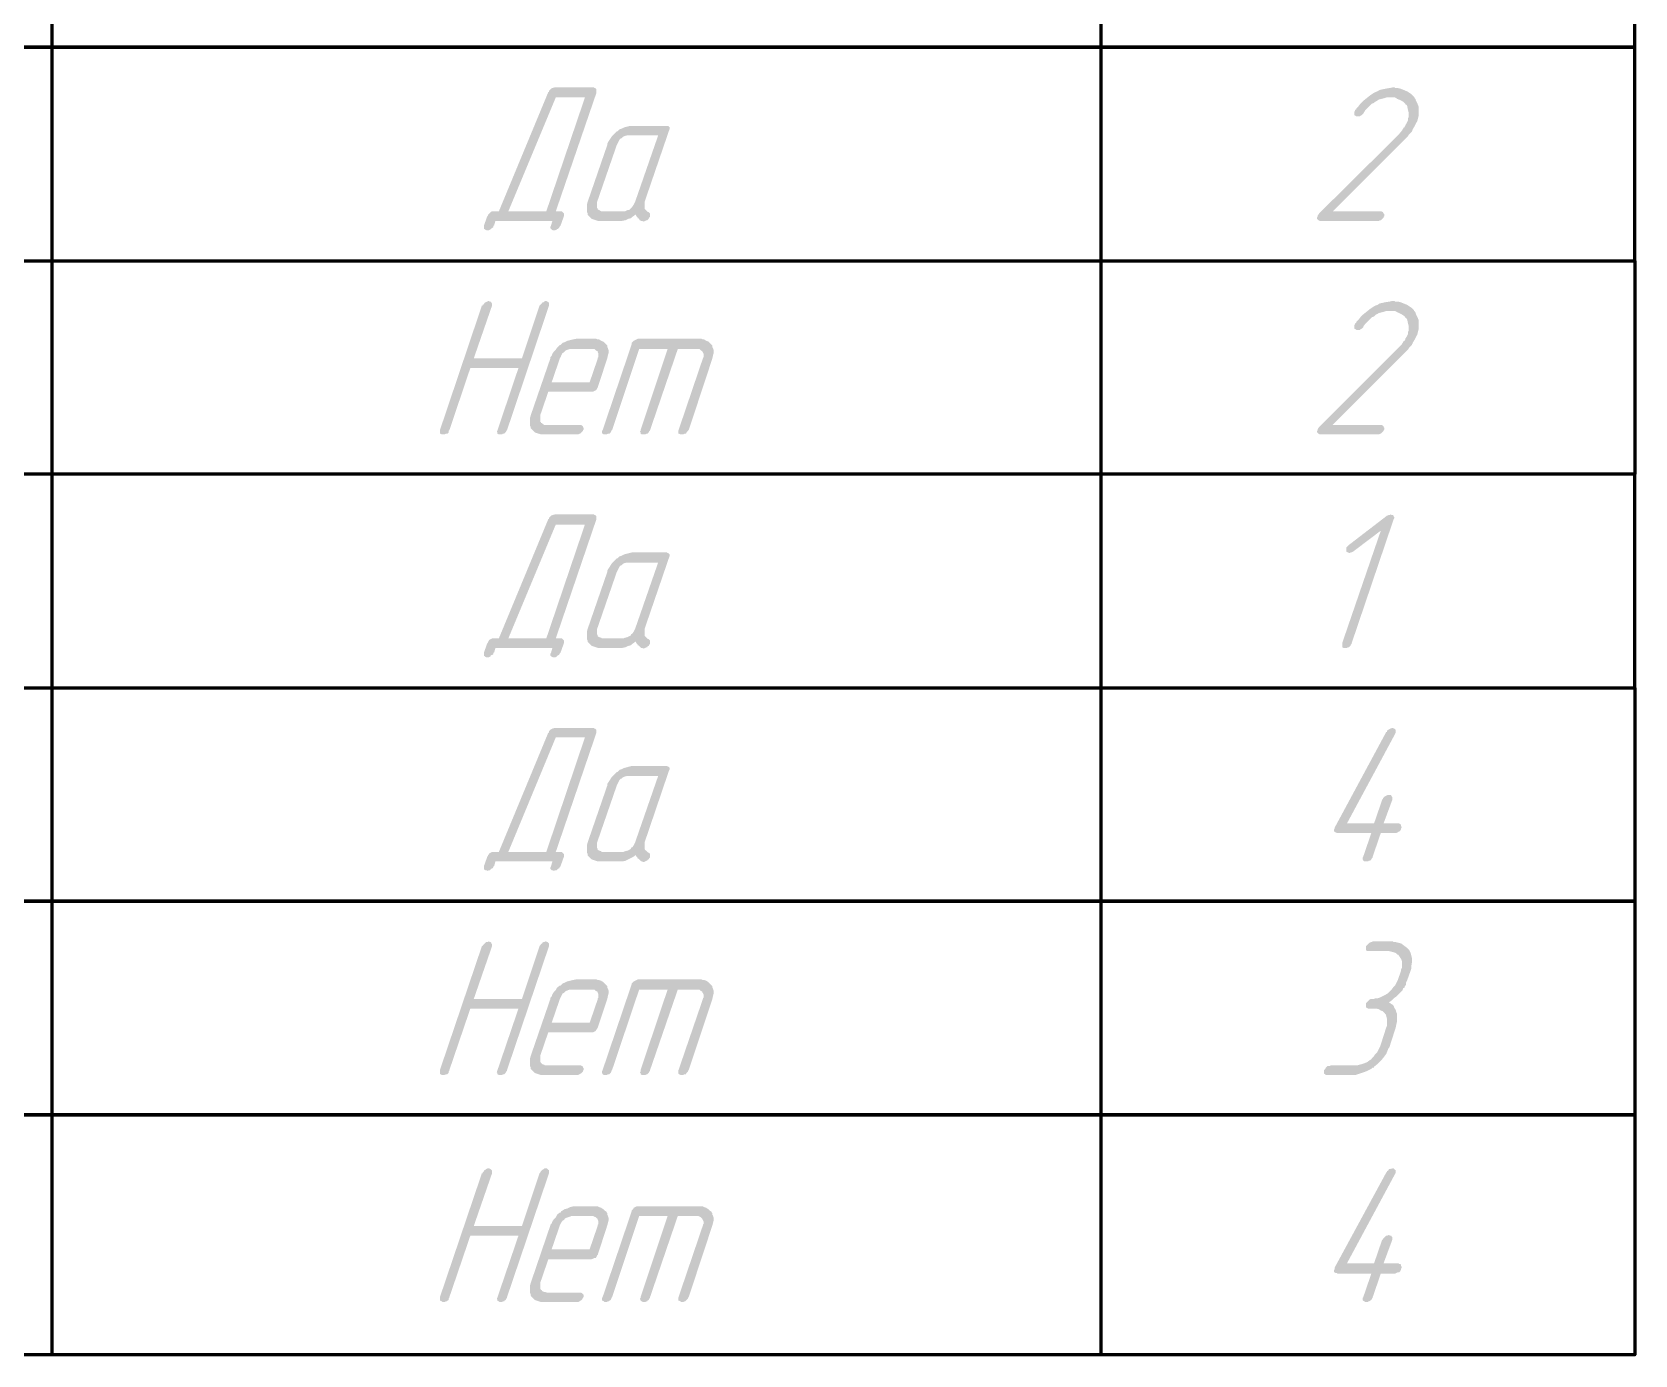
# Model space of a CAD drawing. Extents: x 260 to 1101, y 70 to 664.
# Drawn here: x 485.6 to 545.7, y 198.8 to 248.4 of the extents above; entities that cross this region are included whole.
import ezdxf

# ---------------------------------------------------------------- set-up
doc = ezdxf.new("R2010")
doc.units = 0
doc.header["$MEASUREMENT"] = 0
doc.layers.add('PDF _Геометрия', color=7, linetype='CONTINUOUS')
doc.layers.add('PDF _Сплошная заливка', color=7, linetype='CONTINUOUS')

msp = doc.modelspace()

# ---------------------------------------------------------------- hatches: boundary and pattern name
at = {"layer": 'PDF _Сплошная заливка', "transparency": 33554559}
h = msp.add_hatch(color=256, dxfattribs=at)
h.paths.add_polyline_path([(506.36, 245.907), (505.268, 245.907), (503.489, 241.639), (504.912, 241.639)], flags=0)
h.paths.add_polyline_path([(506.716, 246.262), (506.741, 246.262), (506.767, 246.237), (506.792, 246.211), (506.792, 246.16), (506.792, 246.084), (505.268, 241.639), (505.471, 241.639), (505.496, 241.639), (505.522, 241.614), (505.547, 241.589), (505.573, 241.563), (505.573, 241.512), (505.573, 241.461), (505.446, 241.106), (505.446, 241.106), (505.42, 241.08), (505.395, 241.03), (505.344, 240.979), (505.319, 240.979), (505.293, 240.953), (505.242, 240.928), (505.191, 240.928), (505.191, 240.928), (505.166, 240.928), (505.115, 240.953), (505.09, 240.979), (505.09, 240.979), (505.064, 241.004), (505.064, 241.055), (505.09, 241.106), (505.141, 241.284), (503.007, 241.284), (502.956, 241.106), (502.93, 241.106), (502.93, 241.055), (502.905, 241.03), (502.829, 240.979), (502.829, 240.979), (502.803, 240.953), (502.753, 240.928), (502.702, 240.928), (502.702, 240.928), (502.676, 240.928), (502.626, 240.953), (502.6, 240.979), (502.575, 240.979), (502.575, 241.004), (502.575, 241.055), (502.575, 241.106), (502.702, 241.461), (502.702, 241.461), (502.727, 241.487), (502.727, 241.512), (502.753, 241.538), (502.778, 241.563), (502.829, 241.614), (502.88, 241.639), (502.956, 241.639), (503.134, 241.639), (504.988, 246.11), (504.988, 246.11), (505.014, 246.11), (505.014, 246.16), (505.039, 246.186), (505.09, 246.237), (505.141, 246.262), (505.242, 246.288), (506.69, 246.288)], flags=0)
for points in [[(536.719, 246.262), (536.77, 246.262), (536.82, 246.262), (536.922, 246.237), (537.049, 246.186), (537.176, 246.135), (537.329, 246.033), (537.379, 245.983), (537.43, 245.932), (537.43, 245.907), (537.456, 245.907), (537.456, 245.881), (537.481, 245.856), (537.506, 245.779), (537.557, 245.678), (537.608, 245.551), (537.608, 245.398), (537.608, 245.322), (537.608, 245.246), (537.582, 245.145), (537.557, 245.043), (537.557, 245.043), (537.557, 245.018), (537.532, 244.992), (537.506, 244.941), (537.481, 244.89), (537.456, 244.84), (537.379, 244.713), (537.379, 244.687), (537.354, 244.662), (537.354, 244.637), (537.303, 244.586), (537.252, 244.535), (537.201, 244.459), (537.151, 244.408), (537.074, 244.332), (534.382, 241.639), (536.185, 241.639), (536.211, 241.639), (536.261, 241.614), (536.287, 241.563), (536.287, 241.563), (536.312, 241.538), (536.312, 241.512), (536.312, 241.461), (536.287, 241.436), (536.287, 241.411), (536.261, 241.385), (536.211, 241.335), (536.185, 241.309), (536.16, 241.309), (536.109, 241.284), (536.058, 241.284), (533.924, 241.284), (533.899, 241.284), (533.848, 241.309), (533.823, 241.335), (533.823, 241.335), (533.797, 241.36), (533.797, 241.411), (533.823, 241.461), (533.823, 241.461), (533.823, 241.487), (533.873, 241.563), (536.846, 244.509), (536.973, 244.662), (537.049, 244.789), (537.074, 244.789), (537.074, 244.814), (537.1, 244.84), (537.1, 244.865), (537.151, 244.941), (537.201, 245.043), (537.201, 245.043), (537.201, 245.068), (537.201, 245.119), (537.227, 245.17), (537.227, 245.246), (537.227, 245.348), (537.201, 245.449), (537.176, 245.576), (537.151, 245.627), (537.1, 245.652), (537.1, 245.678), (537.1, 245.678), (537.074, 245.703), (537.049, 245.729), (536.973, 245.779), (536.871, 245.83), (536.846, 245.83), (536.846, 245.856), (536.795, 245.856), (536.77, 245.881), (536.719, 245.907), (536.668, 245.907), (536.541, 245.907), (536.49, 245.907), (536.439, 245.907), (536.388, 245.907), (536.312, 245.881), (536.211, 245.856), (536.109, 245.83), (536.033, 245.779), (536.007, 245.754), (535.982, 245.754), (535.931, 245.703), (535.855, 245.678), (535.779, 245.602), (535.703, 245.526), (535.601, 245.424), (535.525, 245.297), (535.525, 245.297), (535.499, 245.271), (535.474, 245.246), (535.423, 245.221), (535.423, 245.221), (535.398, 245.195), (535.372, 245.195), (535.322, 245.195), (535.322, 245.195), (535.271, 245.195), (535.245, 245.221), (535.195, 245.246), (535.195, 245.246), (535.195, 245.271), (535.195, 245.297), (535.195, 245.373), (535.22, 245.424), (535.22, 245.449), (535.245, 245.449), (535.271, 245.475), (535.271, 245.5), (535.347, 245.576), (535.423, 245.678), (535.525, 245.779), (535.652, 245.881), (535.779, 245.983), (535.931, 246.084), (535.931, 246.084), (535.931, 246.084), (535.982, 246.11), (536.058, 246.135), (536.134, 246.186), (536.236, 246.211), (536.363, 246.237), (536.516, 246.262), (536.643, 246.288), (536.693, 246.288)], [(504.937, 238.261), (504.963, 238.261), (504.988, 238.236), (505.014, 238.21), (505.014, 238.185), (505.014, 238.159), (505.014, 238.109), (503.439, 233.435), (503.439, 233.435), (503.413, 233.41), (503.388, 233.359), (503.337, 233.308), (503.337, 233.308), (503.286, 233.308), (503.261, 233.283), (503.185, 233.283), (503.185, 233.283), (503.159, 233.283), (503.134, 233.283), (503.083, 233.308), (503.083, 233.308), (503.083, 233.359), (503.057, 233.384), (503.083, 233.435), (503.87, 235.772), (502.067, 235.772), (501.279, 233.435), (501.279, 233.435), (501.254, 233.41), (501.254, 233.359), (501.203, 233.308), (501.178, 233.308), (501.152, 233.308), (501.101, 233.283), (501.051, 233.283), (501.051, 233.283), (501.025, 233.283), (501, 233.283), (500.949, 233.308), (500.924, 233.308), (500.924, 233.359), (500.924, 233.384), (500.924, 233.41), (500.924, 233.435), (502.499, 238.109), (502.524, 238.109), (502.524, 238.134), (502.575, 238.159), (502.6, 238.21), (502.626, 238.236), (502.651, 238.236), (502.702, 238.261), (502.753, 238.287), (502.778, 238.287), (502.778, 238.261), (502.829, 238.261), (502.854, 238.236), (502.854, 238.21), (502.88, 238.185), (502.88, 238.159), (502.88, 238.109), (502.194, 236.128), (503.998, 236.128), (504.658, 238.109), (504.658, 238.109), (504.683, 238.134), (504.709, 238.159), (504.76, 238.21), (504.76, 238.236), (504.81, 238.236), (504.836, 238.261), (504.887, 238.287), (504.912, 238.287)], [(536.719, 238.261), (536.77, 238.261), (536.82, 238.261), (536.922, 238.236), (537.049, 238.185), (537.176, 238.134), (537.329, 238.032), (537.379, 237.982), (537.43, 237.931), (537.43, 237.906), (537.456, 237.906), (537.456, 237.88), (537.481, 237.855), (537.506, 237.779), (537.557, 237.677), (537.608, 237.55), (537.608, 237.398), (537.608, 237.321), (537.608, 237.245), (537.582, 237.143), (537.557, 237.042), (537.557, 237.042), (537.557, 237.017), (537.532, 236.991), (537.506, 236.94), (537.481, 236.889), (537.456, 236.839), (537.379, 236.712), (537.379, 236.686), (537.354, 236.661), (537.354, 236.636), (537.303, 236.585), (537.252, 236.534), (537.201, 236.458), (537.151, 236.407), (537.074, 236.331), (534.382, 233.638), (536.185, 233.638), (536.211, 233.638), (536.261, 233.613), (536.287, 233.588), (536.287, 233.562), (536.312, 233.537), (536.312, 233.511), (536.312, 233.46), (536.287, 233.435), (536.287, 233.41), (536.261, 233.384), (536.211, 233.333), (536.185, 233.308), (536.16, 233.308), (536.109, 233.283), (536.058, 233.283), (533.924, 233.283), (533.899, 233.283), (533.848, 233.308), (533.823, 233.333), (533.823, 233.333), (533.797, 233.359), (533.797, 233.41), (533.823, 233.46), (533.823, 233.46), (533.823, 233.486), (533.873, 233.562), (536.846, 236.534), (536.973, 236.661), (537.049, 236.788), (537.074, 236.788), (537.074, 236.813), (537.1, 236.839), (537.1, 236.864), (537.151, 236.94), (537.201, 237.042), (537.201, 237.042), (537.201, 237.067), (537.201, 237.118), (537.227, 237.169), (537.227, 237.245), (537.227, 237.347), (537.201, 237.448), (537.176, 237.575), (537.151, 237.626), (537.1, 237.651), (537.1, 237.677), (537.1, 237.677), (537.074, 237.702), (537.049, 237.728), (536.973, 237.779), (536.871, 237.829), (536.846, 237.829), (536.846, 237.855), (536.795, 237.855), (536.77, 237.88), (536.719, 237.906), (536.668, 237.906), (536.541, 237.906), (536.49, 237.906), (536.439, 237.906), (536.388, 237.906), (536.312, 237.88), (536.211, 237.855), (536.109, 237.829), (536.033, 237.779), (536.007, 237.779), (535.982, 237.753), (535.931, 237.702), (535.855, 237.677), (535.779, 237.601), (535.703, 237.525), (535.601, 237.423), (535.525, 237.321), (535.525, 237.296), (535.499, 237.27), (535.474, 237.245), (535.423, 237.22), (535.423, 237.22), (535.398, 237.194), (535.372, 237.194), (535.322, 237.194), (535.322, 237.194), (535.271, 237.194), (535.245, 237.22), (535.195, 237.245), (535.195, 237.245), (535.195, 237.27), (535.195, 237.321), (535.195, 237.372), (535.22, 237.423), (535.22, 237.448), (535.245, 237.448), (535.271, 237.474), (535.271, 237.499), (535.347, 237.575), (535.423, 237.677), (535.525, 237.779), (535.652, 237.88), (535.779, 237.982), (535.931, 238.083), (535.931, 238.083), (535.931, 238.083), (535.982, 238.109), (536.058, 238.134), (536.134, 238.185), (536.236, 238.21), (536.363, 238.236), (536.516, 238.261), (536.643, 238.287), (536.693, 238.287)], [(510.78, 236.839), (510.831, 236.839), (510.908, 236.788), (510.984, 236.762), (511.035, 236.712), (511.111, 236.636), (511.111, 236.636), (511.136, 236.61), (511.136, 236.559), (511.162, 236.509), (511.187, 236.432), (511.187, 236.331), (511.162, 236.255), (511.136, 236.128), (510.247, 233.435), (510.222, 233.435), (510.222, 233.41), (510.171, 233.359), (510.145, 233.308), (510.12, 233.308), (510.095, 233.308), (510.044, 233.283), (509.993, 233.283), (509.993, 233.283), (509.968, 233.283), (509.942, 233.283), (509.891, 233.308), (509.866, 233.308), (509.866, 233.359), (509.866, 233.384), (509.866, 233.41), (509.866, 233.435), (510.78, 236.128), (510.78, 236.128), (510.78, 236.153), (510.806, 236.178), (510.806, 236.229), (510.806, 236.305), (510.78, 236.356), (510.755, 236.381), (510.755, 236.407), (510.755, 236.407), (510.704, 236.432), (510.654, 236.483), (510.603, 236.483), (510.552, 236.483), (509.841, 236.483), (508.799, 233.435), (508.799, 233.435), (508.774, 233.41), (508.748, 233.359), (508.697, 233.308), (508.697, 233.308), (508.672, 233.308), (508.621, 233.283), (508.57, 233.283), (508.545, 233.283), (508.545, 233.283), (508.494, 233.283), (508.443, 233.308), (508.443, 233.308), (508.443, 233.359), (508.418, 233.384), (508.443, 233.41), (508.443, 233.435), (509.459, 236.483), (508.393, 236.483), (507.376, 233.435), (507.351, 233.435), (507.351, 233.41), (507.325, 233.359), (507.275, 233.308), (507.249, 233.308), (507.224, 233.308), (507.173, 233.283), (507.122, 233.283), (507.122, 233.283), (507.097, 233.283), (507.072, 233.283), (507.021, 233.308), (507.021, 233.308), (506.995, 233.359), (506.995, 233.384), (506.995, 233.41), (507.021, 233.435), (508.113, 236.661), (508.113, 236.686), (508.113, 236.712), (508.138, 236.737), (508.164, 236.762), (508.189, 236.788), (508.24, 236.813), (508.291, 236.839), (508.342, 236.864), (510.73, 236.864)], [(536.592, 230.26), (536.643, 230.26), (536.668, 230.235), (536.668, 230.209), (536.693, 230.184), (536.693, 230.159), (536.668, 230.108), (535.093, 225.46), (535.093, 225.434), (535.067, 225.409), (535.042, 225.358), (534.991, 225.307), (534.991, 225.307), (534.966, 225.307), (534.915, 225.282), (534.864, 225.282), (534.839, 225.282), (534.839, 225.282), (534.788, 225.282), (534.737, 225.307), (534.737, 225.332), (534.737, 225.358), (534.737, 225.383), (534.737, 225.409), (534.737, 225.46), (536.185, 229.676), (535.144, 228.889), (535.144, 228.889), (535.093, 228.863), (535.067, 228.863), (535.017, 228.838), (534.991, 228.838), (534.966, 228.863), (534.94, 228.863), (534.89, 228.889), (534.89, 228.914), (534.89, 228.939), (534.89, 228.965), (534.89, 229.016), (534.89, 229.041), (534.915, 229.066), (534.94, 229.092), (534.991, 229.142), (536.414, 230.235), (536.439, 230.235), (536.465, 230.26), (536.516, 230.26), (536.566, 230.286), (536.566, 230.286)], [(536.668, 222.259), (536.693, 222.259), (536.719, 222.234), (536.744, 222.208), (536.744, 222.183), (536.744, 222.158), (536.744, 222.107), (536.719, 222.056), (534.915, 218.703), (535.931, 218.703), (536.236, 219.592), (536.261, 219.618), (536.261, 219.643), (536.287, 219.668), (536.338, 219.719), (536.338, 219.719), (536.388, 219.745), (536.439, 219.77), (536.49, 219.77), (536.49, 219.77), (536.516, 219.77), (536.566, 219.77), (536.592, 219.719), (536.592, 219.719), (536.617, 219.694), (536.617, 219.643), (536.617, 219.592), (536.287, 218.703), (536.846, 218.703), (536.871, 218.703), (536.922, 218.678), (536.947, 218.652), (536.947, 218.652), (536.947, 218.601), (536.973, 218.576), (536.947, 218.525), (536.947, 218.525), (536.947, 218.5), (536.922, 218.449), (536.871, 218.398), (536.846, 218.398), (536.82, 218.373), (536.77, 218.348), (536.719, 218.348), (536.185, 218.348), (535.88, 217.459), (535.88, 217.433), (535.855, 217.408), (535.83, 217.357), (535.779, 217.306), (535.753, 217.306), (535.728, 217.306), (535.703, 217.281), (535.626, 217.281), (535.626, 217.281), (535.601, 217.281), (535.576, 217.281), (535.525, 217.306), (535.525, 217.331), (535.499, 217.357), (535.499, 217.382), (535.499, 217.408), (535.525, 217.459), (535.83, 218.348), (534.559, 218.348), (534.534, 218.348), (534.483, 218.373), (534.458, 218.398), (534.432, 218.398), (534.432, 218.424), (534.432, 218.475), (534.458, 218.525), (534.458, 218.551), (536.388, 222.132), (536.414, 222.132), (536.414, 222.183), (536.465, 222.208), (536.49, 222.234), (536.617, 222.285), (536.643, 222.285)], [(504.937, 214.258), (504.963, 214.258), (504.988, 214.233), (505.014, 214.207), (505.014, 214.182), (505.014, 214.157), (505.014, 214.106), (503.439, 209.458), (503.439, 209.432), (503.413, 209.407), (503.388, 209.356), (503.337, 209.305), (503.337, 209.305), (503.286, 209.305), (503.261, 209.28), (503.185, 209.28), (503.185, 209.28), (503.159, 209.28), (503.134, 209.28), (503.083, 209.305), (503.083, 209.331), (503.083, 209.356), (503.057, 209.381), (503.083, 209.458), (503.87, 211.769), (502.067, 211.769), (501.279, 209.458), (501.279, 209.432), (501.254, 209.407), (501.254, 209.356), (501.203, 209.305), (501.178, 209.305), (501.152, 209.305), (501.101, 209.28), (501.051, 209.28), (501.051, 209.28), (501.025, 209.28), (501, 209.28), (500.949, 209.305), (500.924, 209.331), (500.924, 209.356), (500.924, 209.381), (500.924, 209.407), (500.924, 209.458), (502.499, 214.106), (502.524, 214.106), (502.524, 214.131), (502.575, 214.182), (502.6, 214.207), (502.626, 214.233), (502.651, 214.258), (502.702, 214.258), (502.753, 214.283), (502.778, 214.283), (502.778, 214.258), (502.829, 214.258), (502.854, 214.233), (502.854, 214.207), (502.88, 214.182), (502.88, 214.157), (502.88, 214.106), (502.194, 212.125), (503.998, 212.125), (504.658, 214.106), (504.658, 214.106), (504.683, 214.131), (504.709, 214.182), (504.76, 214.207), (504.76, 214.233), (504.81, 214.258), (504.836, 214.258), (504.887, 214.283), (504.912, 214.283)], [(536.668, 214.258), (536.744, 214.258), (536.846, 214.233), (536.947, 214.207), (537.049, 214.131), (537.151, 214.055), (537.252, 213.953), (537.252, 213.953), (537.278, 213.902), (537.303, 213.852), (537.329, 213.75), (537.354, 213.649), (537.354, 213.521), (537.329, 213.369), (537.329, 213.268), (537.303, 213.191), (537.176, 212.836), (537.125, 212.734), (537.125, 212.658), (537.074, 212.582), (537.074, 212.582), (537.074, 212.556), (537.024, 212.531), (536.998, 212.455), (536.922, 212.379), (536.922, 212.379), (536.897, 212.353), (536.846, 212.302), (536.795, 212.251), (536.744, 212.201), (536.668, 212.15), (536.592, 212.074), (536.49, 211.998), (536.49, 211.998), (536.541, 211.972), (536.566, 211.947), (536.617, 211.921), (536.668, 211.871), (536.693, 211.794), (536.744, 211.718), (536.77, 211.617), (536.77, 211.617), (536.795, 211.566), (536.795, 211.515), (536.795, 211.464), (536.795, 211.362), (536.795, 211.286), (536.77, 211.185), (536.744, 211.058), (536.516, 210.347), (536.516, 210.321), (536.49, 210.321), (536.49, 210.296), (536.465, 210.27), (536.439, 210.194), (536.388, 210.067), (536.312, 209.966), (536.211, 209.839), (536.084, 209.711), (535.931, 209.585), (535.931, 209.585), (535.931, 209.559), (535.88, 209.559), (535.855, 209.534), (535.83, 209.508), (535.779, 209.483), (535.677, 209.432), (535.55, 209.381), (535.398, 209.331), (535.245, 209.28), (535.067, 209.28), (534.153, 209.28), (534.127, 209.28), (534.102, 209.305), (534.051, 209.331), (534.051, 209.331), (534.051, 209.356), (534.051, 209.407), (534.051, 209.458), (534.051, 209.458), (534.077, 209.483), (534.102, 209.508), (534.127, 209.559), (534.153, 209.585), (534.178, 209.61), (534.255, 209.61), (534.305, 209.635), (535.245, 209.635), (535.296, 209.635), (535.372, 209.661), (535.474, 209.686), (535.55, 209.711), (535.677, 209.762), (535.779, 209.839), (535.779, 209.839), (535.83, 209.864), (535.855, 209.915), (535.931, 209.991), (535.982, 210.067), (536.058, 210.143), (536.109, 210.245), (536.16, 210.347), (536.388, 211.058), (536.388, 211.083), (536.414, 211.109), (536.414, 211.159), (536.414, 211.236), (536.414, 211.312), (536.414, 211.388), (536.388, 211.49), (536.363, 211.566), (536.338, 211.566), (536.338, 211.591), (536.287, 211.642), (536.261, 211.667), (536.185, 211.693), (536.109, 211.743), (536.007, 211.769), (535.906, 211.769), (535.728, 211.769), (535.703, 211.769), (535.652, 211.794), (535.626, 211.82), (535.626, 211.82), (535.626, 211.845), (535.626, 211.896), (535.626, 211.947), (535.626, 211.972), (535.626, 211.972), (535.677, 212.023), (535.703, 212.048), (535.728, 212.074), (535.753, 212.099), (535.804, 212.125), (535.855, 212.125), (535.906, 212.125), (535.982, 212.15), (536.058, 212.15), (536.134, 212.175), (536.236, 212.226), (536.338, 212.277), (536.439, 212.328), (536.465, 212.353), (536.49, 212.379), (536.541, 212.429), (536.592, 212.48), (536.643, 212.556), (536.719, 212.632), (536.77, 212.734), (536.82, 212.836), (536.947, 213.191), (536.947, 213.217), (536.947, 213.242), (536.973, 213.293), (536.973, 213.369), (536.973, 213.445), (536.973, 213.547), (536.947, 213.623), (536.897, 213.699), (536.897, 213.725), (536.871, 213.725), (536.846, 213.776), (536.795, 213.801), (536.744, 213.852), (536.668, 213.877), (536.566, 213.902), (536.465, 213.928), (535.753, 213.928), (535.703, 213.928), (535.677, 213.928), (535.626, 213.953), (535.626, 213.979), (535.626, 214.004), (535.626, 214.055), (535.626, 214.106), (535.626, 214.106), (535.652, 214.131), (535.677, 214.157), (535.728, 214.207), (535.728, 214.207), (535.753, 214.233), (535.83, 214.258), (535.88, 214.283), (536.643, 214.283)], [(510.78, 212.836), (510.831, 212.836), (510.908, 212.81), (510.984, 212.76), (511.035, 212.709), (511.111, 212.632), (511.111, 212.632), (511.136, 212.607), (511.136, 212.556), (511.162, 212.506), (511.187, 212.429), (511.187, 212.353), (511.162, 212.251), (511.136, 212.125), (510.247, 209.458), (510.222, 209.432), (510.222, 209.407), (510.171, 209.356), (510.145, 209.305), (510.12, 209.305), (510.095, 209.305), (510.044, 209.28), (509.993, 209.28), (509.993, 209.28), (509.968, 209.28), (509.942, 209.28), (509.891, 209.305), (509.866, 209.331), (509.866, 209.356), (509.866, 209.381), (509.866, 209.407), (509.866, 209.458), (510.78, 212.125), (510.78, 212.15), (510.78, 212.15), (510.806, 212.175), (510.806, 212.226), (510.806, 212.302), (510.78, 212.353), (510.755, 212.379), (510.755, 212.404), (510.755, 212.404), (510.704, 212.429), (510.654, 212.48), (510.603, 212.48), (510.552, 212.48), (509.841, 212.48), (508.799, 209.458), (508.799, 209.432), (508.774, 209.407), (508.748, 209.356), (508.697, 209.305), (508.697, 209.305), (508.672, 209.305), (508.621, 209.28), (508.57, 209.28), (508.545, 209.28), (508.545, 209.28), (508.494, 209.28), (508.443, 209.305), (508.443, 209.331), (508.443, 209.356), (508.418, 209.381), (508.443, 209.407), (508.443, 209.458), (509.459, 212.48), (508.393, 212.48), (507.376, 209.458), (507.351, 209.432), (507.351, 209.407), (507.325, 209.356), (507.275, 209.305), (507.249, 209.305), (507.224, 209.305), (507.173, 209.28), (507.122, 209.28), (507.122, 209.28), (507.097, 209.28), (507.072, 209.28), (507.021, 209.305), (507.021, 209.331), (506.995, 209.356), (506.995, 209.381), (506.995, 209.407), (507.021, 209.458), (508.113, 212.683), (508.113, 212.683), (508.113, 212.709), (508.138, 212.734), (508.164, 212.76), (508.189, 212.785), (508.24, 212.81), (508.291, 212.836), (508.342, 212.861), (510.73, 212.861)], [(504.937, 205.775), (504.963, 205.749), (504.988, 205.724), (505.014, 205.724), (505.014, 205.698), (505.014, 205.648), (505.014, 205.597), (503.439, 200.949), (503.439, 200.923), (503.413, 200.898), (503.388, 200.847), (503.337, 200.821), (503.337, 200.796), (503.286, 200.796), (503.261, 200.771), (503.185, 200.771), (503.185, 200.771), (503.159, 200.771), (503.134, 200.796), (503.083, 200.821), (503.083, 200.821), (503.083, 200.847), (503.057, 200.898), (503.083, 200.949), (503.87, 203.26), (502.067, 203.26), (501.279, 200.949), (501.279, 200.923), (501.254, 200.898), (501.254, 200.847), (501.203, 200.821), (501.178, 200.796), (501.152, 200.796), (501.101, 200.771), (501.051, 200.771), (501.051, 200.771), (501.025, 200.771), (501, 200.796), (500.949, 200.821), (500.924, 200.821), (500.924, 200.847), (500.924, 200.898), (500.924, 200.923), (500.924, 200.949), (502.499, 205.597), (502.524, 205.597), (502.524, 205.622), (502.575, 205.673), (502.6, 205.724), (502.626, 205.724), (502.651, 205.749), (502.702, 205.775), (502.753, 205.775), (502.778, 205.775), (502.778, 205.775), (502.829, 205.749), (502.854, 205.724), (502.854, 205.724), (502.88, 205.698), (502.88, 205.648), (502.88, 205.597), (502.194, 203.616), (503.998, 203.616), (504.658, 205.597), (504.658, 205.597), (504.683, 205.622), (504.709, 205.673), (504.76, 205.724), (504.76, 205.724), (504.81, 205.749), (504.836, 205.775), (504.887, 205.775), (504.912, 205.775)], [(536.668, 205.775), (536.693, 205.749), (536.719, 205.724), (536.744, 205.724), (536.744, 205.698), (536.744, 205.648), (536.744, 205.597), (536.719, 205.571), (534.915, 202.219), (535.931, 202.219), (536.236, 203.108), (536.261, 203.108), (536.261, 203.133), (536.287, 203.158), (536.338, 203.209), (536.338, 203.209), (536.388, 203.26), (536.439, 203.26), (536.49, 203.285), (536.49, 203.285), (536.516, 203.26), (536.566, 203.26), (536.592, 203.235), (536.592, 203.209), (536.617, 203.209), (536.617, 203.158), (536.617, 203.108), (536.287, 202.219), (536.846, 202.219), (536.871, 202.193), (536.922, 202.193), (536.947, 202.142), (536.947, 202.142), (536.947, 202.117), (536.973, 202.066), (536.947, 202.015), (536.947, 202.015), (536.947, 201.99), (536.922, 201.939), (536.871, 201.888), (536.846, 201.888), (536.82, 201.888), (536.77, 201.863), (536.719, 201.838), (536.185, 201.838), (535.88, 200.949), (535.88, 200.923), (535.855, 200.898), (535.83, 200.847), (535.779, 200.821), (535.753, 200.796), (535.728, 200.796), (535.703, 200.771), (535.626, 200.771), (535.626, 200.771), (535.601, 200.771), (535.576, 200.796), (535.525, 200.821), (535.525, 200.821), (535.499, 200.847), (535.499, 200.898), (535.499, 200.923), (535.525, 200.949), (535.83, 201.838), (534.559, 201.838), (534.534, 201.863), (534.483, 201.863), (534.458, 201.888), (534.432, 201.888), (534.432, 201.939), (534.432, 201.965), (534.458, 202.015), (534.458, 202.066), (536.388, 205.622), (536.414, 205.648), (536.414, 205.673), (536.465, 205.698), (536.49, 205.749), (536.617, 205.775), (536.643, 205.775)], [(510.78, 204.352), (510.831, 204.327), (510.908, 204.301), (510.984, 204.251), (511.035, 204.2), (511.111, 204.149), (511.111, 204.124), (511.136, 204.098), (511.136, 204.047), (511.162, 203.997), (511.187, 203.92), (511.187, 203.844), (511.162, 203.742), (511.136, 203.641), (510.247, 200.949), (510.222, 200.923), (510.222, 200.898), (510.171, 200.847), (510.145, 200.821), (510.12, 200.796), (510.095, 200.796), (510.044, 200.771), (509.993, 200.771), (509.993, 200.771), (509.968, 200.771), (509.942, 200.796), (509.891, 200.821), (509.866, 200.821), (509.866, 200.847), (509.866, 200.898), (509.866, 200.923), (509.866, 200.949), (510.78, 203.641), (510.78, 203.641), (510.78, 203.666), (510.806, 203.692), (510.806, 203.717), (510.806, 203.793), (510.78, 203.844), (510.755, 203.895), (510.755, 203.895), (510.755, 203.895), (510.704, 203.946), (510.654, 203.971), (510.603, 203.997), (510.552, 203.997), (509.841, 203.997), (508.799, 200.949), (508.799, 200.923), (508.774, 200.898), (508.748, 200.847), (508.697, 200.821), (508.697, 200.796), (508.672, 200.796), (508.621, 200.771), (508.57, 200.771), (508.545, 200.771), (508.545, 200.771), (508.494, 200.796), (508.443, 200.821), (508.443, 200.821), (508.443, 200.847), (508.418, 200.898), (508.443, 200.923), (508.443, 200.949), (509.459, 203.997), (508.393, 203.997), (507.376, 200.949), (507.351, 200.923), (507.351, 200.898), (507.325, 200.847), (507.275, 200.821), (507.249, 200.796), (507.224, 200.796), (507.173, 200.771), (507.122, 200.771), (507.122, 200.771), (507.097, 200.771), (507.072, 200.796), (507.021, 200.821), (507.021, 200.821), (506.995, 200.847), (506.995, 200.898), (506.995, 200.923), (507.021, 200.949), (508.113, 204.174), (508.113, 204.174), (508.113, 204.2), (508.138, 204.225), (508.164, 204.251), (508.189, 204.301), (508.24, 204.327), (508.291, 204.352), (508.342, 204.352), (510.73, 204.352)]]:
    msp.add_hatch(color=256, dxfattribs=at).paths.add_polyline_path(points)
h = msp.add_hatch(color=256, dxfattribs=at)
h.paths.add_polyline_path([(509.104, 244.484), (508.011, 244.484), (507.986, 244.484), (507.935, 244.484), (507.834, 244.459), (507.783, 244.433), (507.732, 244.382), (507.732, 244.382), (507.707, 244.382), (507.681, 244.357), (507.656, 244.332), (507.605, 244.23), (507.58, 244.179), (507.554, 244.128), (506.817, 241.995), (506.817, 241.969), (506.817, 241.969), (506.817, 241.944), (506.817, 241.893), (506.817, 241.817), (506.817, 241.766), (506.843, 241.741), (506.843, 241.716), (506.843, 241.716), (506.894, 241.69), (506.97, 241.639), (506.995, 241.639), (507.046, 241.639), (507.783, 241.639), (507.808, 241.639), (507.859, 241.639), (507.961, 241.69), (508.011, 241.69), (508.062, 241.741), (508.062, 241.741), (508.088, 241.766), (508.088, 241.766), (508.138, 241.817), (508.189, 241.893), (508.215, 241.944), (508.24, 241.995)], flags=0)
h.paths.add_polyline_path([(509.459, 244.84), (509.485, 244.84), (509.51, 244.814), (509.536, 244.789), (509.536, 244.738), (509.51, 244.662), (508.596, 241.995), (508.596, 241.969), (508.596, 241.969), (508.596, 241.944), (508.596, 241.919), (508.596, 241.842), (508.596, 241.766), (508.596, 241.741), (508.621, 241.716), (508.672, 241.665), (508.723, 241.614), (508.723, 241.614), (508.748, 241.614), (508.774, 241.589), (508.799, 241.563), (508.799, 241.538), (508.799, 241.487), (508.799, 241.436), (508.799, 241.436), (508.774, 241.411), (508.748, 241.36), (508.697, 241.309), (508.697, 241.309), (508.672, 241.309), (508.621, 241.284), (508.57, 241.258), (508.494, 241.284), (508.494, 241.284), (508.469, 241.284), (508.418, 241.309), (508.367, 241.385), (508.342, 241.385), (508.342, 241.385), (508.342, 241.411), (508.316, 241.436), (508.291, 241.461), (508.265, 241.512), (508.24, 241.512), (508.215, 241.487), (508.138, 241.436), (508.088, 241.385), (507.986, 241.36), (507.884, 241.309), (507.757, 241.284), (507.656, 241.284), (506.894, 241.284), (506.843, 241.284), (506.767, 241.309), (506.69, 241.335), (506.614, 241.36), (506.563, 241.411), (506.487, 241.487), (506.487, 241.487), (506.462, 241.512), (506.462, 241.563), (506.436, 241.614), (506.436, 241.69), (506.436, 241.792), (506.436, 241.893), (506.462, 241.995), (507.198, 244.128), (507.198, 244.154), (507.198, 244.179), (507.224, 244.23), (507.275, 244.306), (507.325, 244.382), (507.376, 244.459), (507.453, 244.535), (507.554, 244.637), (507.58, 244.637), (507.605, 244.662), (507.656, 244.713), (507.732, 244.738), (507.834, 244.789), (507.935, 244.814), (508.037, 244.84), (508.138, 244.84), (509.434, 244.84)], flags=0)
h = msp.add_hatch(color=256, dxfattribs=at)
h.paths.add_polyline_path([(506.614, 236.483), (505.877, 236.483), (505.852, 236.483), (505.801, 236.483), (505.725, 236.458), (505.649, 236.432), (505.598, 236.381), (505.598, 236.381), (505.598, 236.381), (505.573, 236.356), (505.522, 236.331), (505.471, 236.229), (505.446, 236.178), (505.42, 236.128), (505.115, 235.239), (506.538, 235.239), (506.843, 236.128), (506.843, 236.128), (506.843, 236.153), (506.868, 236.178), (506.868, 236.229), (506.868, 236.305), (506.843, 236.356), (506.843, 236.381), (506.843, 236.407), (506.817, 236.407), (506.767, 236.432), (506.716, 236.483), (506.665, 236.483)], flags=0)
h.paths.add_polyline_path([(506.843, 236.839), (506.894, 236.839), (506.97, 236.788), (507.046, 236.762), (507.097, 236.712), (507.173, 236.636), (507.173, 236.636), (507.198, 236.61), (507.198, 236.559), (507.224, 236.509), (507.249, 236.432), (507.249, 236.331), (507.224, 236.255), (507.198, 236.128), (506.843, 235.061), (506.843, 235.035), (506.817, 235.01), (506.817, 235.01), (506.792, 234.959), (506.767, 234.934), (506.716, 234.908), (506.665, 234.883), (506.589, 234.883), (504.988, 234.883), (504.683, 233.994), (504.683, 233.969), (504.683, 233.969), (504.683, 233.943), (504.683, 233.892), (504.683, 233.816), (504.683, 233.765), (504.709, 233.74), (504.709, 233.715), (504.734, 233.715), (504.76, 233.689), (504.836, 233.638), (504.861, 233.638), (504.937, 233.638), (506.182, 233.638), (506.208, 233.638), (506.259, 233.613), (506.284, 233.588), (506.284, 233.562), (506.309, 233.537), (506.309, 233.511), (506.309, 233.46), (506.284, 233.435), (506.284, 233.41), (506.259, 233.384), (506.208, 233.333), (506.182, 233.308), (506.157, 233.308), (506.106, 233.283), (506.055, 233.283), (504.76, 233.283), (504.709, 233.283), (504.633, 233.308), (504.556, 233.333), (504.48, 233.359), (504.429, 233.41), (504.353, 233.486), (504.353, 233.486), (504.328, 233.511), (504.328, 233.562), (504.302, 233.613), (504.302, 233.689), (504.302, 233.791), (504.302, 233.892), (504.328, 233.994), (505.064, 236.128), (505.064, 236.153), (505.064, 236.178), (505.115, 236.229), (505.141, 236.305), (505.191, 236.381), (505.268, 236.458), (505.319, 236.534), (505.42, 236.636), (505.446, 236.636), (505.471, 236.661), (505.522, 236.712), (505.598, 236.737), (505.7, 236.788), (505.801, 236.813), (505.903, 236.839), (506.03, 236.864), (506.792, 236.864)], flags=0)
h = msp.add_hatch(color=256, dxfattribs=at)
h.paths.add_polyline_path([(506.36, 229.905), (505.268, 229.905), (503.489, 225.637), (504.912, 225.637)], flags=0)
h.paths.add_polyline_path([(506.716, 230.26), (506.741, 230.26), (506.767, 230.235), (506.792, 230.209), (506.792, 230.159), (506.792, 230.108), (505.268, 225.637), (505.471, 225.637), (505.496, 225.637), (505.522, 225.612), (505.547, 225.587), (505.573, 225.561), (505.573, 225.51), (505.573, 225.46), (505.446, 225.104), (505.446, 225.104), (505.42, 225.079), (505.395, 225.028), (505.344, 225.002), (505.319, 224.977), (505.293, 224.951), (505.242, 224.926), (505.191, 224.926), (505.191, 224.926), (505.166, 224.926), (505.115, 224.951), (505.09, 224.977), (505.09, 224.977), (505.064, 225.002), (505.064, 225.053), (505.09, 225.104), (505.141, 225.282), (503.007, 225.282), (502.956, 225.104), (502.93, 225.104), (502.93, 225.053), (502.905, 225.028), (502.829, 225.002), (502.829, 224.977), (502.803, 224.951), (502.753, 224.926), (502.702, 224.926), (502.702, 224.926), (502.676, 224.926), (502.626, 224.951), (502.6, 224.977), (502.575, 224.977), (502.575, 225.002), (502.575, 225.053), (502.575, 225.104), (502.702, 225.46), (502.702, 225.46), (502.727, 225.485), (502.727, 225.51), (502.753, 225.536), (502.778, 225.587), (502.829, 225.612), (502.88, 225.637), (502.956, 225.637), (503.134, 225.637), (504.988, 230.108), (504.988, 230.108), (505.014, 230.108), (505.014, 230.159), (505.039, 230.184), (505.09, 230.235), (505.141, 230.26), (505.242, 230.286), (506.69, 230.286)], flags=0)
h = msp.add_hatch(color=256, dxfattribs=at)
h.paths.add_polyline_path([(509.104, 228.482), (508.011, 228.482), (507.986, 228.482), (507.935, 228.482), (507.834, 228.457), (507.783, 228.431), (507.732, 228.38), (507.732, 228.38), (507.707, 228.38), (507.681, 228.355), (507.656, 228.33), (507.605, 228.228), (507.58, 228.177), (507.554, 228.127), (506.817, 225.993), (506.817, 225.968), (506.817, 225.968), (506.817, 225.942), (506.817, 225.891), (506.817, 225.815), (506.817, 225.79), (506.843, 225.739), (506.843, 225.713), (506.843, 225.713), (506.894, 225.688), (506.97, 225.663), (506.995, 225.637), (507.046, 225.637), (507.783, 225.637), (507.808, 225.637), (507.859, 225.663), (507.961, 225.688), (508.011, 225.713), (508.062, 225.739), (508.062, 225.739), (508.088, 225.764), (508.088, 225.79), (508.138, 225.815), (508.189, 225.891), (508.215, 225.942), (508.24, 225.993)], flags=0)
h.paths.add_polyline_path([(509.459, 228.838), (509.485, 228.838), (509.51, 228.812), (509.536, 228.787), (509.536, 228.736), (509.51, 228.66), (508.596, 225.993), (508.596, 225.968), (508.596, 225.968), (508.596, 225.942), (508.596, 225.917), (508.596, 225.84), (508.596, 225.764), (508.596, 225.739), (508.621, 225.713), (508.672, 225.663), (508.723, 225.612), (508.723, 225.612), (508.748, 225.612), (508.774, 225.587), (508.799, 225.561), (508.799, 225.536), (508.799, 225.485), (508.799, 225.46), (508.799, 225.434), (508.774, 225.409), (508.748, 225.358), (508.697, 225.332), (508.697, 225.307), (508.672, 225.307), (508.621, 225.282), (508.57, 225.256), (508.494, 225.282), (508.494, 225.282), (508.469, 225.282), (508.418, 225.332), (508.367, 225.383), (508.342, 225.383), (508.342, 225.383), (508.342, 225.409), (508.316, 225.434), (508.291, 225.46), (508.265, 225.51), (508.24, 225.51), (508.215, 225.485), (508.138, 225.434), (508.088, 225.383), (507.986, 225.358), (507.884, 225.307), (507.757, 225.282), (507.656, 225.282), (506.894, 225.282), (506.843, 225.282), (506.767, 225.307), (506.69, 225.332), (506.614, 225.358), (506.563, 225.409), (506.487, 225.485), (506.487, 225.485), (506.462, 225.51), (506.462, 225.561), (506.436, 225.612), (506.436, 225.688), (506.436, 225.79), (506.436, 225.891), (506.462, 225.993), (507.198, 228.127), (507.198, 228.152), (507.198, 228.177), (507.224, 228.228), (507.275, 228.304), (507.325, 228.38), (507.376, 228.457), (507.453, 228.533), (507.554, 228.635), (507.58, 228.635), (507.605, 228.66), (507.656, 228.711), (507.732, 228.736), (507.834, 228.787), (507.935, 228.812), (508.037, 228.838), (508.138, 228.863), (509.434, 228.863)], flags=0)
h = msp.add_hatch(color=256, dxfattribs=at)
h.paths.add_polyline_path([(506.36, 221.929), (505.268, 221.929), (503.489, 217.636), (504.912, 217.636)], flags=0)
h.paths.add_polyline_path([(506.716, 222.259), (506.741, 222.259), (506.767, 222.234), (506.792, 222.208), (506.792, 222.158), (506.792, 222.107), (505.268, 217.636), (505.471, 217.636), (505.496, 217.636), (505.522, 217.611), (505.547, 217.586), (505.573, 217.56), (505.573, 217.509), (505.573, 217.459), (505.446, 217.103), (505.446, 217.103), (505.42, 217.078), (505.395, 217.027), (505.344, 217.001), (505.319, 216.976), (505.293, 216.95), (505.242, 216.95), (505.191, 216.925), (505.191, 216.925), (505.166, 216.95), (505.115, 216.95), (505.09, 216.976), (505.09, 216.976), (505.064, 217.001), (505.064, 217.052), (505.09, 217.103), (505.141, 217.281), (503.007, 217.281), (502.956, 217.103), (502.93, 217.103), (502.93, 217.078), (502.905, 217.027), (502.829, 217.001), (502.829, 216.976), (502.803, 216.95), (502.753, 216.95), (502.702, 216.925), (502.702, 216.925), (502.676, 216.95), (502.626, 216.95), (502.6, 216.976), (502.575, 216.976), (502.575, 217.001), (502.575, 217.052), (502.575, 217.103), (502.702, 217.459), (502.702, 217.459), (502.727, 217.484), (502.727, 217.509), (502.753, 217.535), (502.778, 217.586), (502.829, 217.611), (502.88, 217.636), (502.956, 217.636), (503.134, 217.636), (504.988, 222.107), (504.988, 222.107), (505.014, 222.107), (505.014, 222.158), (505.039, 222.183), (505.09, 222.234), (505.141, 222.259), (505.242, 222.285), (506.69, 222.285)], flags=0)
h = msp.add_hatch(color=256, dxfattribs=at)
h.paths.add_polyline_path([(509.104, 220.481), (508.011, 220.481), (507.986, 220.481), (507.935, 220.481), (507.834, 220.456), (507.783, 220.43), (507.732, 220.38), (507.732, 220.38), (507.707, 220.38), (507.681, 220.354), (507.656, 220.329), (507.605, 220.227), (507.58, 220.176), (507.554, 220.126), (506.817, 217.992), (506.817, 217.992), (506.817, 217.967), (506.817, 217.941), (506.817, 217.89), (506.817, 217.814), (506.817, 217.789), (506.843, 217.738), (506.843, 217.738), (506.843, 217.712), (506.894, 217.687), (506.97, 217.662), (506.995, 217.636), (507.046, 217.636), (507.783, 217.636), (507.808, 217.636), (507.859, 217.662), (507.961, 217.687), (508.011, 217.712), (508.062, 217.738), (508.062, 217.738), (508.088, 217.763), (508.088, 217.789), (508.138, 217.814), (508.189, 217.89), (508.215, 217.941), (508.24, 217.992)], flags=0)
h.paths.add_polyline_path([(509.459, 220.837), (509.485, 220.837), (509.51, 220.811), (509.536, 220.786), (509.536, 220.735), (509.51, 220.684), (508.596, 217.992), (508.596, 217.992), (508.596, 217.967), (508.596, 217.941), (508.596, 217.916), (508.596, 217.84), (508.596, 217.763), (508.596, 217.738), (508.621, 217.712), (508.672, 217.662), (508.723, 217.611), (508.723, 217.611), (508.748, 217.611), (508.774, 217.586), (508.799, 217.56), (508.799, 217.535), (508.799, 217.484), (508.799, 217.459), (508.799, 217.433), (508.774, 217.408), (508.748, 217.357), (508.697, 217.331), (508.697, 217.306), (508.672, 217.306), (508.621, 217.281), (508.57, 217.255), (508.494, 217.281), (508.494, 217.281), (508.469, 217.281), (508.418, 217.331), (508.367, 217.382), (508.342, 217.382), (508.342, 217.408), (508.342, 217.408), (508.316, 217.433), (508.291, 217.459), (508.265, 217.509), (508.24, 217.509), (508.215, 217.484), (508.138, 217.433), (508.088, 217.408), (507.986, 217.357), (507.884, 217.306), (507.757, 217.281), (507.656, 217.281), (506.894, 217.281), (506.843, 217.281), (506.767, 217.306), (506.69, 217.331), (506.614, 217.357), (506.563, 217.408), (506.487, 217.484), (506.487, 217.484), (506.462, 217.509), (506.462, 217.56), (506.436, 217.611), (506.436, 217.687), (506.436, 217.789), (506.436, 217.89), (506.462, 217.992), (507.198, 220.126), (507.198, 220.151), (507.198, 220.176), (507.224, 220.227), (507.275, 220.303), (507.325, 220.38), (507.376, 220.456), (507.453, 220.532), (507.554, 220.633), (507.58, 220.633), (507.605, 220.659), (507.656, 220.71), (507.732, 220.735), (507.834, 220.786), (507.935, 220.811), (508.037, 220.837), (508.138, 220.862), (509.434, 220.862)], flags=0)
h = msp.add_hatch(color=256, dxfattribs=at)
h.paths.add_polyline_path([(506.614, 212.48), (505.877, 212.48), (505.852, 212.48), (505.801, 212.48), (505.725, 212.455), (505.649, 212.429), (505.598, 212.379), (505.598, 212.379), (505.598, 212.379), (505.573, 212.353), (505.522, 212.328), (505.471, 212.226), (505.446, 212.175), (505.42, 212.125), (505.115, 211.236), (506.538, 211.236), (506.843, 212.125), (506.843, 212.15), (506.843, 212.15), (506.868, 212.175), (506.868, 212.226), (506.868, 212.302), (506.843, 212.353), (506.843, 212.379), (506.843, 212.404), (506.817, 212.404), (506.767, 212.429), (506.716, 212.48), (506.665, 212.48)], flags=0)
h.paths.add_polyline_path([(506.843, 212.836), (506.894, 212.836), (506.97, 212.81), (507.046, 212.76), (507.097, 212.709), (507.173, 212.632), (507.173, 212.632), (507.198, 212.607), (507.198, 212.556), (507.224, 212.506), (507.249, 212.429), (507.249, 212.353), (507.224, 212.251), (507.198, 212.125), (506.843, 211.058), (506.843, 211.032), (506.817, 211.032), (506.817, 211.007), (506.792, 210.981), (506.767, 210.931), (506.716, 210.905), (506.665, 210.88), (506.589, 210.88), (504.988, 210.88), (504.683, 209.991), (504.683, 209.991), (504.683, 209.966), (504.683, 209.94), (504.683, 209.889), (504.683, 209.813), (504.683, 209.788), (504.709, 209.737), (504.709, 209.737), (504.734, 209.711), (504.76, 209.686), (504.836, 209.661), (504.861, 209.635), (504.937, 209.635), (506.182, 209.635), (506.208, 209.635), (506.259, 209.61), (506.284, 209.585), (506.284, 209.559), (506.309, 209.534), (506.309, 209.508), (506.309, 209.458), (506.284, 209.458), (506.284, 209.407), (506.259, 209.381), (506.208, 209.331), (506.182, 209.331), (506.157, 209.305), (506.106, 209.28), (506.055, 209.28), (504.76, 209.28), (504.709, 209.28), (504.633, 209.305), (504.556, 209.331), (504.48, 209.356), (504.429, 209.407), (504.353, 209.483), (504.353, 209.483), (504.328, 209.508), (504.328, 209.559), (504.302, 209.61), (504.302, 209.686), (504.302, 209.788), (504.302, 209.889), (504.328, 209.991), (505.064, 212.125), (505.064, 212.15), (505.064, 212.175), (505.115, 212.226), (505.141, 212.302), (505.191, 212.379), (505.268, 212.455), (505.319, 212.556), (505.42, 212.632), (505.446, 212.632), (505.471, 212.658), (505.522, 212.709), (505.598, 212.734), (505.7, 212.785), (505.801, 212.81), (505.903, 212.836), (506.03, 212.861), (506.792, 212.861)], flags=0)
h = msp.add_hatch(color=256, dxfattribs=at)
h.paths.add_polyline_path([(506.614, 203.997), (505.877, 203.997), (505.852, 203.997), (505.801, 203.971), (505.725, 203.946), (505.649, 203.92), (505.598, 203.895), (505.598, 203.87), (505.598, 203.87), (505.573, 203.844), (505.522, 203.819), (505.471, 203.742), (505.446, 203.692), (505.42, 203.641), (505.115, 202.752), (506.538, 202.752), (506.843, 203.641), (506.843, 203.641), (506.843, 203.666), (506.868, 203.692), (506.868, 203.717), (506.868, 203.793), (506.843, 203.844), (506.843, 203.895), (506.843, 203.895), (506.817, 203.895), (506.767, 203.946), (506.716, 203.971), (506.665, 203.997)], flags=0)
h.paths.add_polyline_path([(506.843, 204.352), (506.894, 204.327), (506.97, 204.301), (507.046, 204.251), (507.097, 204.2), (507.173, 204.149), (507.173, 204.124), (507.198, 204.098), (507.198, 204.047), (507.224, 203.997), (507.249, 203.92), (507.249, 203.844), (507.224, 203.742), (507.198, 203.641), (506.843, 202.549), (506.843, 202.549), (506.817, 202.523), (506.817, 202.498), (506.792, 202.472), (506.767, 202.422), (506.716, 202.422), (506.665, 202.396), (506.589, 202.371), (504.988, 202.371), (504.683, 201.482), (504.683, 201.482), (504.683, 201.457), (504.683, 201.431), (504.683, 201.406), (504.683, 201.304), (504.683, 201.279), (504.709, 201.228), (504.709, 201.228), (504.734, 201.228), (504.76, 201.177), (504.836, 201.152), (504.861, 201.152), (504.937, 201.126), (506.182, 201.126), (506.208, 201.126), (506.259, 201.101), (506.284, 201.076), (506.284, 201.076), (506.309, 201.05), (506.309, 200.999), (506.309, 200.949), (506.284, 200.949), (506.284, 200.923), (506.259, 200.872), (506.208, 200.821), (506.182, 200.821), (506.157, 200.796), (506.106, 200.771), (506.055, 200.771), (504.76, 200.771), (504.709, 200.771), (504.633, 200.796), (504.556, 200.821), (504.48, 200.847), (504.429, 200.898), (504.353, 200.974), (504.353, 200.974), (504.328, 201.025), (504.328, 201.05), (504.302, 201.126), (504.302, 201.202), (504.302, 201.279), (504.302, 201.38), (504.328, 201.482), (505.064, 203.641), (505.064, 203.641), (505.064, 203.666), (505.115, 203.717), (505.141, 203.793), (505.191, 203.87), (505.268, 203.946), (505.319, 204.047), (505.42, 204.124), (505.446, 204.124), (505.471, 204.174), (505.522, 204.2), (505.598, 204.251), (505.7, 204.276), (505.801, 204.327), (505.903, 204.352), (506.03, 204.352), (506.792, 204.352)], flags=0)

# ---------------------------------------------------------------- linework, layer by layer
at = {"layer": 'PDF _Геометрия', "lineweight": 60}
for points in [[(486.391, 198.789), (486.391, 207.789), (486.391, 215.789), (486.391, 223.788), (486.391, 231.788), (486.391, 239.788), (486.391, 247.789), (486.391, 255.789), (486.391, 263.789), (486.391, 271.789), (486.391, 279.789), (486.391, 287.788), (486.391, 302.789)], [(525.704, 198.789), (525.704, 207.789), (525.704, 215.789), (525.704, 223.788), (525.704, 231.788), (525.704, 239.788), (525.704, 247.789), (525.704, 255.789), (525.704, 263.789), (525.704, 271.789), (525.704, 279.789), (525.704, 287.788), (525.704, 302.789)], [(370.082, 239.788), (545.708, 239.788), (545.708, 247.789), (545.708, 255.789), (545.708, 263.789), (545.708, 271.789), (545.708, 279.789), (545.708, 287.788), (370.082, 287.788)], [(370.082, 247.789), (545.708, 247.789), (370.082, 247.789)], [(370.082, 239.788), (545.708, 239.788), (545.708, 231.788), (370.082, 231.788)], [(370.082, 223.788), (545.708, 223.788), (545.708, 231.788), (370.082, 231.788)], [(370.082, 223.788), (545.708, 223.788), (545.708, 215.789), (545.708, 207.789), (370.082, 207.789), (545.708, 207.789), (545.708, 198.789), (370.082, 198.789)], [(370.082, 215.789), (545.708, 215.789), (370.082, 215.789)]]:
    msp.add_lwpolyline(points, dxfattribs=at)

doc.saveas('drawing.dxf')
